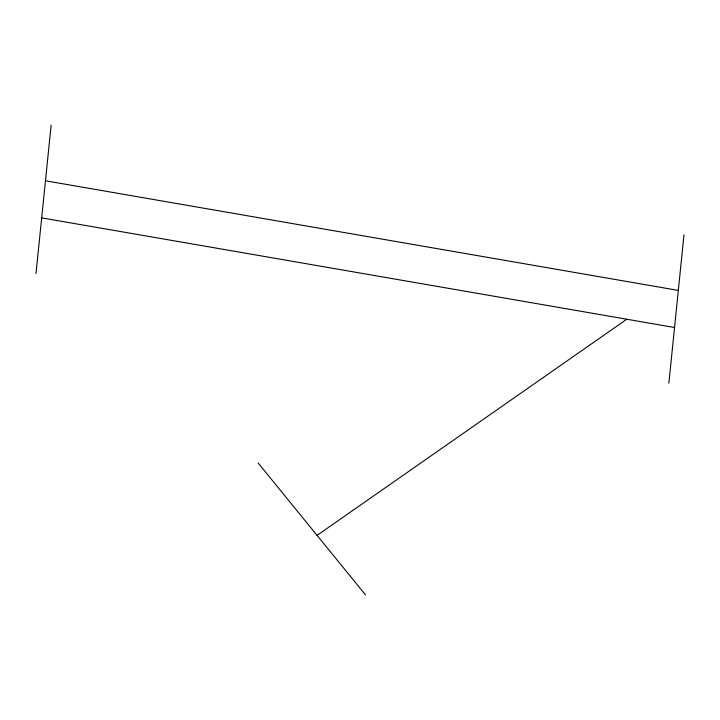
<?xml version="1.0" encoding="UTF-8"?>
<svg xmlns="http://www.w3.org/2000/svg" width="720" height="720" viewBox="0 0 720 720"><rect width="100%" height="100%" fill="white"/><g stroke="black" fill="none" stroke-linecap="round" stroke-linejoin="round"><path stroke-width="1.08" d="M36 273.519L51.138 125.136M668.862 383.148L684 234.765M317.079 535.374L626.796 319.23M45.459 180.783L678.321 290.412M41.679 217.881L674.541 327.501M258.183 463.023L365.49 594.864"/></g></svg>
